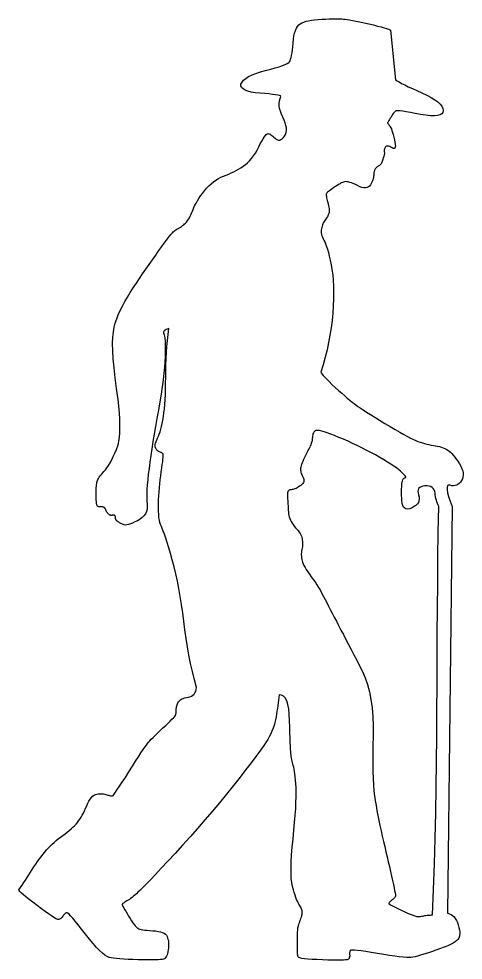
# Model space of a CAD drawing. Extents: x -1939 to 1679, y -719 to 928.
# Drawn here: x 909 to 1679, y -708 to 923 of the extents above; entities that cross this region are included whole.
import ezdxf

# ---------------------------------------------------------------- set-up
doc = ezdxf.new("R2010")
doc.units = 0
doc.header["$LTSCALE"] = 20
doc.layers.add('_____1', color=7, linetype='CONTINUOUS')

msp = doc.modelspace()

# ---------------------------------------------------------------- linework, layer by layer
at = {"layer": '_____1', "color": 0, "linetype": 'CONTINUOUS', "flags": 128}
for points in [[(908.9, -585.9), (911.7, -581.8), (914.5, -577.5), (917.3, -573.2), (920.2, -568.8), (923.1, -564.3), (926.1, -559.8), (929, -555.1), (932, -550.4), (935, -545.7), (938.1, -541.2), (941.2, -536.7), (944.3, -532.5), (947.4, -528.3), (950.6, -524.3), (953.8, -520.4), (957, -516.6), (957, -516.6), (960, -513.3), (963.2, -510), (966.5, -506.8), (969.9, -503.6), (973.5, -500.5), (977.2, -497.5), (981.1, -494.5), (985.1, -491.5), (989.1, -488.6), (992.8, -485.8), (996.3, -482.9), (999.6, -480.1), (1002.6, -477.4), (1005.4, -474.6), (1008, -471.9), (1010.3, -469.2), (1012.6, -466.3), (1014.7, -463.3), (1016.8, -460), (1018.9, -456.5), (1020.9, -452.7), (1022.8, -448.7), (1024.7, -444.5), (1026.6, -440), (1028.5, -435.7), (1030.4, -431.9), (1032.5, -428.6), (1034.6, -425.8), (1036.8, -423.6), (1039.2, -421.9), (1041.6, -420.7), (1044.1, -420), (1046.6, -419.7), (1049, -419.5), (1051.3, -419.4), (1053.6, -419.5), (1055.7, -419.7), (1057.7, -420), (1059.7, -420.4), (1061.5, -421), (1063.2, -421.6), (1064.8, -422), (1066.2, -422.4), (1067.5, -422.7), (1068.6, -422.9), (1069.6, -423), (1070.5, -423), (1071.2, -422.9), (1072.2, -422.1), (1073.9, -420), (1076.3, -416.7), (1079.5, -412.2), (1083.4, -406.3), (1088.1, -399.2), (1093.5, -390.9), (1099.6, -381.3), (1105.7, -371.5), (1111.3, -362.8), (1116.2, -355.2), (1120.5, -348.5), (1124.3, -342.9), (1127.4, -338.4), (1129.9, -334.9), (1131.7, -332.4), (1133.5, -330.2), (1135.8, -327.7), (1138.5, -324.9), (1141.6, -321.7), (1145.2, -318.1), (1149.2, -314.2), (1153.7, -309.9), (1158.6, -305.3), (1163.4, -300.8), (1167.7, -296.8), (1171.3, -293.3), (1174.3, -290.3), (1176.8, -287.8), (1178.6, -285.9), (1179.8, -284.4), (1180.4, -283.5), (1180.7, -282.8), (1180.9, -281.9), (1181.1, -280.9), (1181.3, -279.7), (1181.5, -278.5), (1181.6, -277), (1181.7, -275.4), (1181.7, -273.7), (1181.8, -271.9), (1182, -270.2), (1182.3, -268.5), (1182.7, -266.8), (1183.2, -265.1), (1183.8, -263.5), (1184.6, -261.9), (1185.5, -260.3), (1186.5, -258.8), (1187.9, -257.5), (1189.6, -256.2), (1191.5, -255.1), (1193.8, -254.2), (1196.3, -253.3), (1199.2, -252.6), (1202.3, -252), (1205.5, -251.3), (1208.2, -250.2), (1210.6, -248.7), (1212.6, -246.8), (1214.2, -244.6), (1215.5, -242), (1216.4, -238.9), (1216.9, -235.5), (1216.9, -235.5), (1213.3, -221.7), (1209.9, -207.7), (1206.7, -193.6), (1203.8, -179.3), (1201.2, -164.8), (1198.8, -150.2), (1196.7, -135.5), (1194.8, -120.6), (1192.9, -105.8), (1190.9, -91.5), (1188.7, -77.5), (1186.3, -64), (1183.7, -50.9), (1180.9, -38.3), (1177.9, -26), (1174.8, -14.2), (1171.7, -3.1), (1168.7, 6.9), (1166.1, 15.7), (1163.6, 23.5), (1161.4, 30.2), (1159.3, 35.8), (1157.5, 40.3), (1156, 43.7), (1154.6, 46.8), (1153.5, 50.4), (1152.5, 54.5), (1151.8, 59.2), (1151.3, 64.3), (1150.9, 70), (1150.8, 76.2), (1150.9, 82.9), (1151.1, 89.8), (1151.5, 96.8), (1151.9, 103.8), (1152.5, 110.7), (1153.1, 117.7), (1153.9, 124.6), (1154.8, 131.6), (1155.7, 138.5), (1156.7, 145.1), (1157.5, 150.9), (1158.2, 155.8), (1158.7, 160), (1159, 163.4), (1159.2, 165.9), (1159.3, 167.7), (1159.2, 168.7), (1158.9, 169.2), (1158.6, 169.7), (1158.1, 170.2), (1157.5, 170.7), (1156.8, 171.2), (1155.9, 171.6), (1155, 172), (1153.9, 172.3), (1152.7, 172.8), (1151.6, 173.3), (1150.6, 173.9), (1149.6, 174.7), (1148.7, 175.5), (1147.8, 176.5), (1146.9, 177.6), (1146.2, 178.8), (1145.5, 180.2), (1145.2, 181.8), (1145.2, 183.7), (1145.4, 185.8), (1146, 188.1), (1146.8, 190.7), (1148, 193.5), (1149.4, 196.5), (1151, 199.9), (1152.4, 203.6), (1153.8, 207.7), (1155.1, 212.2), (1156.3, 217.1), (1157.5, 222.3), (1158.5, 227.9), (1159.5, 233.9), (1160.4, 240.4), (1161.1, 247.5), (1161.8, 255.2), (1162.3, 263.4), (1162.8, 272.3), (1163.1, 281.7), (1163.3, 291.7), (1163.4, 302.3), (1163.6, 313.1), (1163.8, 323.8), (1164.3, 334.5), (1164.9, 345), (1165.6, 355.5), (1166.5, 365.8), (1167.6, 376.1), (1168.8, 386.3), (1168.8, 386.3), (1166.2, 385.5), (1164, 384.6), (1162.3, 383.6), (1161, 382.6), (1160.2, 381.5), (1159.8, 380.3), (1159.9, 379), (1160.3, 377.6), (1161, 375.8), (1161.5, 373), (1161.9, 369.4), (1162.3, 364.9), (1162.5, 359.5), (1162.5, 353.2), (1162.5, 346), (1162.4, 338), (1162, 329.1), (1161.4, 319.4), (1160.4, 309), (1159.1, 297.8), (1157.5, 285.8), (1155.6, 273), (1153.4, 259.5), (1150.8, 245.2), (1148.2, 230.8), (1145.8, 216.9), (1143.5, 203.5), (1141.4, 190.6), (1139.4, 178.3), (1137.6, 166.4), (1136, 155.1), (1134.5, 144.2), (1133.3, 134), (1132.2, 124.5), (1131.5, 115.7), (1130.9, 107.6), (1130.7, 100.2), (1130.6, 93.6), (1130.8, 87.7), (1131.2, 82.5), (1131.5, 77.8), (1131.1, 73.4), (1130, 69.4), (1128.2, 65.6), (1125.8, 62.1), (1122.8, 59), (1119, 56.2), (1114.6, 53.6), (1110.1, 51.5), (1106, 49.6), (1102.3, 48.2), (1099.1, 47.2), (1096.2, 46.5), (1093.7, 46.2), (1091.7, 46.3), (1090, 46.8), (1088.6, 47.4), (1087.3, 48.1), (1085.9, 48.8), (1084.7, 49.5), (1083.5, 50.2), (1082.3, 50.9), (1081.2, 51.7), (1080.2, 52.4), (1079.2, 53.1), (1078.4, 53.9), (1077.7, 54.6), (1077.2, 55.4), (1076.8, 56.1), (1076.5, 56.9), (1076.4, 57.6), (1076.4, 58.4), (1076.5, 59.1), (1076.5, 59.7), (1076.4, 60.4), (1076.3, 60.9), (1076.1, 61.4), (1075.8, 61.9), (1075.5, 62.3), (1075.1, 62.7), (1074.6, 63), (1074.1, 63.2), (1073.6, 63.3), (1073, 63.4), (1072.4, 63.4), (1071.8, 63.4), (1071.2, 63.3), (1070.5, 63.1), (1069.8, 62.9), (1069.1, 62.8), (1068.4, 62.9), (1067.7, 63), (1066.9, 63.3), (1066.2, 63.7), (1065.4, 64.2), (1064.6, 64.9), (1063.8, 65.6), (1063.1, 66.3), (1062.4, 67), (1061.8, 67.8), (1061.3, 68.6), (1060.8, 69.4), (1060.5, 70.3), (1060.1, 71.1), (1059.8, 72), (1059.5, 72.8), (1059.2, 73.5), (1058.8, 74.2), (1058.5, 74.8), (1058.1, 75.3), (1057.7, 75.8), (1057.4, 76.2), (1056.9, 76.5), (1056.4, 76.8), (1055.7, 77), (1054.9, 77.2), (1054, 77.4), (1053.1, 77.4), (1052, 77.5), (1050.7, 77.4), (1049.5, 77.4), (1048.5, 77.5), (1047.5, 77.8), (1046.6, 78.1), (1045.9, 78.5), (1045.3, 79), (1044.7, 79.7), (1044.3, 80.5), (1044, 81.5), (1043.7, 82.9), (1043.5, 84.7), (1043.3, 86.9), (1043.1, 89.5), (1043, 92.5), (1043, 96), (1042.9, 99.8), (1042.9, 103.7), (1043, 107.2), (1043.1, 110.4), (1043.3, 113.4), (1043.5, 116), (1043.8, 118.2), (1044.1, 120.2), (1044.5, 121.8), (1045.1, 123.4), (1045.9, 125.1), (1047, 127), (1048.4, 129.1), (1050, 131.3), (1051.9, 133.6), (1054, 136.2), (1056.5, 138.9), (1059.1, 141.9), (1061.7, 145.4), (1064.3, 149.5), (1067, 154), (1069.8, 159.1), (1072.6, 164.6), (1075.4, 170.7), (1078.2, 177.2), (1080.8, 184.9), (1082.6, 194.1), (1083.7, 204.8), (1084, 217.2), (1083.7, 231.2), (1082.7, 246.7), (1080.9, 263.8), (1078.4, 282.5), (1075.9, 301.3), (1073.9, 318.4), (1072.5, 334.1), (1071.7, 348.1), (1071.4, 360.6), (1071.8, 371.6), (1072.7, 381), (1074.1, 388.8), (1076.1, 395.9), (1078.5, 403.1), (1081.3, 410.5), (1084.6, 418), (1088.3, 425.5), (1092.4, 433.3), (1097, 441.1), (1102, 449), (1107.3, 457), (1112.6, 465.1), (1118, 473.1), (1123.5, 481.2), (1129, 489.3), (1134.6, 497.4), (1140.3, 505.5), (1146.1, 513.7), (1151.6, 521.4), (1156.6, 528.3), (1160.9, 534.3), (1164.7, 539.4), (1167.9, 543.7), (1170.5, 547.1), (1172.5, 549.6), (1173.9, 551.3), (1175.1, 552.5), (1176.5, 553.7), (1177.9, 555), (1179.5, 556.2), (1181.2, 557.4), (1183, 558.6), (1184.9, 559.8), (1187, 560.9), (1189, 562.1), (1191, 563.4), (1192.8, 564.7), (1194.6, 566.1), (1196.2, 567.6), (1197.8, 569.1), (1199.2, 570.7), (1200.5, 572.4), (1201.8, 574.2), (1203.1, 576.2), (1204.4, 578.4), (1205.7, 580.9), (1207, 583.5), (1208.3, 586.4), (1209.6, 589.5), (1210.9, 592.8), (1212.4, 596.3), (1214.1, 600), (1216.2, 603.8), (1218.5, 607.8), (1221.1, 611.9), (1224, 616.1), (1227.2, 620.6), (1230.7, 625.1), (1234.4, 629.6), (1238.2, 633.7), (1242.2, 637.4), (1246.2, 640.7), (1250.4, 643.7), (1254.7, 646.3), (1259.1, 648.5), (1263.6, 650.4), (1268.1, 652.1), (1272.6, 653.9), (1277, 655.9), (1281.3, 658), (1285.5, 660.2), (1289.6, 662.5), (1293.7, 665), (1297.7, 667.6), (1301.5, 670.4), (1305.2, 673.6), (1308.8, 677.2), (1312.3, 681.2), (1315.6, 685.6), (1318.8, 690.3), (1321.8, 695.5), (1324.7, 701), (1327.4, 706.4), (1329.9, 711), (1332.2, 715), (1334.3, 718.2), (1336.1, 720.8), (1337.8, 722.6), (1339.2, 723.7), (1340.4, 724.1), (1341.6, 724), (1342.9, 723.7), (1344.3, 723.1), (1345.8, 722.2), (1347.5, 721.1), (1349.2, 719.7), (1351.1, 718), (1353.1, 716.1), (1355.1, 714.4), (1357.2, 713.2), (1359.2, 712.8), (1361.2, 712.9), (1363.2, 713.7), (1365.2, 715), (1367.3, 717.1), (1369.2, 719.7), (1371, 722.8), (1372.1, 726.2), (1372.6, 729.9), (1372.5, 733.9), (1371.9, 738.1), (1370.6, 742.7), (1368.8, 747.5), (1366.4, 752.7), (1364, 757.8), (1362.1, 762.8), (1360.9, 767.6), (1360.2, 772.2), (1360.1, 776.6), (1360.5, 780.8), (1361.6, 784.8), (1363.2, 788.6), (1363.2, 788.6), (1362.4, 789.4), (1360.5, 790.1), (1357.5, 790.8), (1353.5, 791.5), (1348.4, 792.1), (1342.3, 792.8), (1335, 793.4), (1326.7, 794.1), (1318.5, 794.9), (1311.5, 796), (1305.6, 797.5), (1300.9, 799.3), (1297.4, 801.4), (1295, 803.9), (1293.9, 806.7), (1293.9, 809.8), (1293.9, 809.8), (1295.7, 813.3), (1298.5, 816.6), (1302.3, 819.8), (1307.1, 822.9), (1313, 825.7), (1319.8, 828.5), (1327.7, 831), (1336.6, 833.4), (1345.5, 835.7), (1353.3, 837.9), (1360.1, 839.9), (1365.8, 841.9), (1370.5, 843.7), (1374.1, 845.4), (1376.7, 847.1), (1378.2, 848.6), (1379.1, 850.3), (1380, 852.8), (1380.9, 855.8), (1381.6, 859.6), (1382.4, 864), (1383, 869), (1383.6, 874.7), (1384.2, 881.1), (1384.8, 887.5), (1385.7, 893.2), (1386.8, 898.3), (1388.3, 902.8), (1389.9, 906.7), (1391.8, 909.9), (1394, 912.5), (1396.5, 914.4), (1399.3, 916), (1402.7, 917.4), (1406.6, 918.6), (1411, 919.7), (1416, 920.5), (1421.5, 921.3), (1427.6, 921.8), (1434.2, 922.2), (1440.8, 922.5), (1446.9, 922.7), (1452.3, 922.8), (1457.2, 922.9), (1461.6, 922.9), (1465.4, 922.9), (1468.7, 922.8), (1471.3, 922.6), (1474.1, 922.3), (1477.7, 921.8), (1482, 921.1), (1487.2, 920.1), (1493, 919), (1499.7, 917.6), (1507.1, 916), (1515.3, 914.1), (1523.4, 912.3), (1530.6, 910.5), (1536.7, 909), (1541.9, 907.5), (1546.1, 906.2), (1549.3, 905.1), (1551.6, 904), (1552.8, 903.2), (1552.8, 903.2), (1561.5, 817.5), (1564.3, 815.7), (1567.9, 813.6), (1572.3, 811.1), (1577.7, 808.4), (1583.8, 805.4), (1590.9, 802.1), (1598.8, 798.5), (1607.5, 794.6), (1616.1, 790.6), (1623.6, 786.6), (1629.9, 782.7), (1635, 778.9), (1639.1, 775.1), (1642, 771.4), (1643.7, 767.7), (1644.3, 764.1), (1643.7, 760.9), (1641.9, 758.4), (1638.8, 756.5), (1634.5, 755.3), (1629, 754.8), (1622.2, 755), (1614.2, 755.9), (1604.9, 757.4), (1595.6, 759.1), (1587.4, 760.6), (1580.4, 761.8), (1574.5, 762.7), (1569.8, 763.3), (1566.2, 763.7), (1563.8, 763.8), (1562.5, 763.6), (1561.8, 763.1), (1560.9, 762.4), (1560, 761.4), (1559, 760.2), (1557.8, 758.7), (1556.6, 757), (1555.3, 755), (1553.9, 752.8), (1552.5, 750.6), (1551.3, 748.6), (1550.3, 746.9), (1549.5, 745.5), (1548.9, 744.4), (1548.4, 743.5), (1548.1, 742.9), (1548, 742.6), (1548.1, 742.4), (1548.2, 742), (1548.5, 741.6), (1548.9, 741), (1549.4, 740.3), (1550, 739.5), (1550.8, 738.5), (1551.6, 737.5), (1552.5, 736.1), (1553.5, 734.3), (1554.5, 732.1), (1555.5, 729.3), (1556.5, 726.1), (1557.6, 722.4), (1558.7, 718.2), (1559.9, 713.6), (1560.8, 709.1), (1561.3, 705.4), (1561.5, 702.5), (1561.1, 700.4), (1560.4, 699), (1559.3, 698.4), (1557.7, 698.5), (1555.7, 699.5), (1553.6, 700.7), (1551.7, 701.6), (1549.9, 702.2), (1548.4, 702.5), (1547.1, 702.6), (1545.9, 702.3), (1545, 701.8), (1544.2, 701), (1543.6, 700), (1543.1, 699), (1542.7, 698), (1542.4, 697), (1542.2, 695.9), (1542.1, 694.9), (1542.1, 693.8), (1542.2, 692.7), (1542.4, 691.6), (1542.5, 690.6), (1542.5, 689.5), (1542.5, 688.6), (1542.3, 687.7), (1542.2, 686.8), (1541.9, 686), (1541.6, 685.2), (1541.3, 684.4), (1541, 683.7), (1540.7, 682.9), (1540.4, 682.1), (1540.2, 681.3), (1539.9, 680.5), (1539.7, 679.7), (1539.5, 678.8), (1539.3, 678), (1539, 677.2), (1538.8, 676.4), (1538.5, 675.7), (1538.2, 674.9), (1537.9, 674.2), (1537.6, 673.4), (1537.3, 672.7), (1536.9, 672), (1536.5, 671.3), (1535.9, 670.7), (1535.3, 670), (1534.6, 669.4), (1533.8, 668.8), (1532.9, 668.2), (1531.9, 667.6), (1530.9, 667.1), (1530, 666.4), (1529.1, 665.8), (1528.4, 665), (1527.7, 664.3), (1527, 663.5), (1526.5, 662.6), (1526, 661.7), (1525.5, 660.7), (1525.1, 659.7), (1524.8, 658.5), (1524.5, 657.3), (1524.3, 656), (1524.1, 654.6), (1524, 653.1), (1523.9, 651.5), (1523.8, 649.8), (1523.5, 648), (1523, 646.2), (1522.4, 644.2), (1521.6, 642.1), (1520.6, 640), (1519.4, 637.7), (1518.1, 635.4), (1516.5, 633.3), (1514.6, 631.7), (1512.3, 630.7), (1509.7, 630.3), (1506.8, 630.4), (1503.6, 631), (1500, 632.2), (1496.1, 634), (1492.2, 635.9), (1488.6, 637.5), (1485.3, 638.8), (1482.3, 639.7), (1479.7, 640.4), (1477.3, 640.8), (1475.2, 640.9), (1473.4, 640.7), (1471.7, 640.2), (1469.8, 639.5), (1467.8, 638.6), (1465.5, 637.4), (1463.1, 636.1), (1460.5, 634.5), (1457.7, 632.7), (1454.8, 630.7), (1451.9, 628.7), (1449.4, 626.9), (1447.2, 625.2), (1445.4, 623.8), (1443.9, 622.5), (1442.8, 621.5), (1442.1, 620.6), (1441.7, 619.9), (1441.6, 619.2), (1441.5, 618.1), (1441.7, 616.8), (1441.9, 615.1), (1442.3, 613), (1442.8, 610.7), (1443.4, 608), (1444.2, 605), (1445, 602), (1445.6, 599.2), (1446.1, 596.7), (1446.5, 594.3), (1446.7, 592.2), (1446.8, 590.3), (1446.7, 588.7), (1446.5, 587.3), (1446.2, 586), (1445.8, 584.6), (1445.2, 583.2), (1444.5, 581.7), (1443.6, 580.2), (1442.6, 578.7), (1441.5, 577.1), (1440.3, 575.4), (1439.1, 573.7), (1437.9, 571.9), (1436.9, 570), (1435.9, 568), (1435.1, 566), (1434.4, 563.8), (1433.8, 561.6), (1433.3, 559.2), (1433, 556.8), (1432.9, 554.4), (1433, 552), (1433.4, 549.5), (1434.1, 547.1), (1435, 544.6), (1436.1, 542), (1437.5, 539.5), (1439, 536.6), (1440.5, 533), (1442.1, 528.7), (1443.7, 523.8), (1445.3, 518.1), (1446.9, 511.7), (1448.5, 504.7), (1450.1, 496.9), (1451.6, 488.6), (1452.8, 479.6), (1453.6, 470), (1454.1, 459.9), (1454.3, 449.1), (1454.1, 437.8), (1453.6, 425.9), (1452.8, 413.4), (1451.7, 400.6), (1450.1, 387.8), (1448.1, 375), (1445.8, 362.2), (1443.1, 349.5), (1439.9, 336.7), (1436.4, 323.9), (1432.5, 311.2), (1432.5, 311.2), (1433, 309.8), (1434.3, 307.8), (1436.3, 305.2), (1439, 302.2), (1442.5, 298.6), (1446.7, 294.5), (1451.6, 289.8), (1457.2, 284.6), (1463.1, 279.3), (1468.5, 274.5), (1473.6, 270), (1478.2, 266), (1482.5, 262.4), (1486.4, 259.2), (1489.9, 256.5), (1493, 254.1), (1496.4, 251.7), (1500.6, 248.9), (1505.6, 245.6), (1511.5, 241.8), (1518.2, 237.6), (1525.7, 232.9), (1534.1, 227.8), (1543.3, 222.2), (1552.5, 216.6), (1561.1, 211.6), (1568.9, 207.1), (1575.9, 203.1), (1582.2, 199.7), (1587.8, 196.8), (1592.7, 194.4), (1596.8, 192.6), (1600.6, 191.1), (1604.4, 189.7), (1608.2, 188.5), (1612, 187.3), (1615.8, 186.3), (1619.6, 185.5), (1623.4, 184.7), (1627.3, 184.1), (1631, 183.5), (1634.6, 182.8), (1638, 182), (1641.2, 181), (1644.2, 179.9), (1647, 178.7), (1649.7, 177.4), (1652.1, 176), (1654.5, 174.3), (1656.9, 172.3), (1659.4, 169.9), (1661.9, 167.1), (1664.5, 163.9), (1667.1, 160.4), (1669.8, 156.5), (1672.5, 152.2), (1674.9, 147.9), (1676.8, 143.7), (1678.1, 139.8), (1678.8, 136), (1679, 132.5), (1678.6, 129.1), (1677.6, 125.9), (1676.1, 123), (1674.2, 120.4), (1672.1, 118.2), (1669.9, 116.5), (1667.5, 115.3), (1665, 114.5), (1662.3, 114.2), (1659.4, 114.3), (1656.4, 115), (1653.7, 115.1), (1651.9, 113.9), (1651, 111.4), (1651, 107.5), (1651.8, 102.2), (1653.6, 95.6), (1656.2, 87.6), (1659.7, 78.3), (1659.7, 78.3), (1652, -626.3), (1655.1, -627.2), (1658, -628.5), (1660.7, -630.3), (1663.1, -632.6), (1665.3, -635.4), (1667.3, -638.6), (1669, -642.4), (1670.5, -646.6), (1671.7, -650.8), (1672.5, -654.8), (1673, -658.4), (1673.1, -661.7), (1672.8, -664.7), (1672.2, -667.4), (1671.2, -669.7), (1669.8, -671.7), (1667.9, -673.6), (1665.1, -675.7), (1661.6, -677.8), (1657.2, -680.1), (1652.1, -682.5), (1646.1, -685), (1639.4, -687.6), (1631.8, -690.3), (1624.2, -693), (1617.2, -695.3), (1610.8, -697.3), (1605.1, -699), (1600, -700.4), (1595.5, -701.5), (1591.6, -702.2), (1588.4, -702.7), (1585, -702.8), (1580.5, -702.7), (1574.9, -702.2), (1568.2, -701.5), (1560.4, -700.5), (1551.5, -699.3), (1541.6, -697.7), (1530.6, -695.9), (1519.7, -694.1), (1510.3, -692.6), (1502.2, -691.5), (1495.6, -690.6), (1490.4, -690.1), (1486.6, -690), (1484.1, -690.1), (1483.1, -690.6), (1482.9, -691.3), (1482.6, -692), (1482.5, -692.9), (1482.3, -693.9), (1482.2, -695), (1482.2, -696.2), (1482.2, -697.5), (1482.3, -698.9), (1482.3, -700.3), (1482.2, -701.6), (1482, -702.7), (1481.6, -703.7), (1481.2, -704.6), (1480.6, -705.4), (1479.9, -706), (1479.1, -706.5), (1477.7, -706.9), (1475.1, -707.2), (1471.3, -707.4), (1466.4, -707.5), (1460.3, -707.5), (1453, -707.4), (1444.6, -707.3), (1435, -707), (1425.4, -706.6), (1417.1, -706.2), (1410, -705.6), (1404.1, -705), (1399.5, -704.4), (1396.1, -703.6), (1393.9, -702.8), (1392.9, -701.8), (1392.6, -700.6), (1392.3, -699), (1392.1, -696.9), (1391.9, -694.3), (1391.8, -691.2), (1391.7, -687.7), (1391.7, -683.7), (1391.7, -679.2), (1391.7, -674.7), (1391.8, -670.7), (1391.9, -667), (1391.9, -663.7), (1392, -660.9), (1392.1, -658.4), (1392.2, -656.4), (1392.3, -654.7), (1392.4, -653.2), (1392.7, -651.6), (1393.1, -649.7), (1393.6, -647.8), (1394.2, -645.7), (1394.9, -643.5), (1395.8, -641.1), (1396.7, -638.5), (1397.6, -636), (1398.4, -633.7), (1399.1, -631.5), (1399.6, -629.4), (1399.9, -627.6), (1400.1, -625.9), (1400.2, -624.4), (1400.1, -623), (1399.9, -621.7), (1399.5, -620.3), (1399, -618.9), (1398.3, -617.3), (1397.5, -615.7), (1396.6, -614), (1395.5, -612.2), (1394.3, -610.3), (1393, -608.2), (1391.7, -605.6), (1390.3, -602.5), (1388.9, -599), (1387.6, -594.9), (1386.2, -590.4), (1384.7, -585.5), (1383.3, -580), (1382, -573.8), (1381.1, -566.3), (1380.7, -557.7), (1380.6, -548), (1380.9, -537), (1381.6, -524.9), (1382.6, -511.6), (1384.1, -497.2), (1385.6, -482.6), (1386.9, -469.1), (1387.9, -456.5), (1388.7, -445), (1389.2, -434.4), (1389.5, -424.9), (1389.5, -416.3), (1389.3, -408.7), (1388.9, -402), (1388.4, -395.7), (1387.9, -390.1), (1387.3, -385), (1386.7, -380.5), (1386, -376.5), (1385.3, -373.1), (1384.6, -370.3), (1383.8, -367.7), (1383.1, -365.2), (1382.5, -362.6), (1381.9, -360), (1381.4, -357.5), (1381, -354.9), (1380.7, -352.3), (1380.4, -349.7), (1380.2, -346.5), (1379.9, -342.3), (1379.7, -336.8), (1379.4, -330.3), (1379.1, -322.6), (1378.8, -313.7), (1378.5, -303.7), (1378.2, -292.6), (1377.6, -281.7), (1376.6, -272.3), (1375.1, -264.5), (1373.1, -258.1), (1370.6, -253.3), (1367.7, -250), (1364.2, -248.3), (1360.3, -248), (1360.3, -248), (1359.7, -252.7), (1359.1, -257.3), (1358.4, -262), (1357.8, -266.8), (1357.1, -271.5), (1356.3, -276.4), (1355.6, -281.2), (1354.8, -286.2), (1353.9, -291.1), (1352.7, -296), (1351.2, -300.9), (1349.5, -305.8), (1347.6, -310.7), (1345.4, -315.6), (1342.9, -320.5), (1340.2, -325.3), (1336.8, -330.8), (1332.2, -337.6), (1326.5, -345.6), (1319.6, -355), (1311.6, -365.6), (1302.5, -377.5), (1292.2, -390.6), (1280.8, -405.1), (1268.7, -420.1), (1256.5, -435.1), (1244.1, -449.9), (1231.5, -464.7), (1218.8, -479.3), (1205.9, -493.9), (1192.8, -508.3), (1179.6, -522.7), (1166.9, -536.3), (1155.6, -548.4), (1145.6, -559), (1136.9, -568.2), (1129.6, -575.8), (1123.5, -582.1), (1118.8, -586.8), (1115.4, -590), (1112.7, -592.5), (1110.1, -594.7), (1107.5, -596.8), (1105.1, -598.8), (1102.7, -600.6), (1100.5, -602.2), (1098.3, -603.6), (1096.2, -604.9), (1094.3, -606.1), (1092.7, -607.1), (1091.2, -608.1), (1090.1, -608.9), (1089.2, -609.6), (1088.5, -610.3), (1088.1, -610.8), (1087.9, -611.2), (1088, -611.8), (1088.5, -613), (1089.4, -614.7), (1090.6, -616.9), (1092.2, -619.6), (1094.1, -622.9), (1096.4, -626.7), (1099.1, -631.1), (1101.8, -635.4), (1104.4, -639.3), (1106.7, -642.7), (1108.8, -645.6), (1110.7, -648), (1112.4, -649.9), (1113.9, -651.4), (1115.1, -652.3), (1116.6, -653), (1118.5, -653.7), (1120.9, -654.3), (1123.9, -654.8), (1127.4, -655.3), (1131.3, -655.8), (1135.8, -656.2), (1140.9, -656.5), (1145.9, -657), (1150.3, -657.7), (1154.2, -658.6), (1157.6, -659.7), (1160.5, -661), (1162.8, -662.6), (1164.6, -664.4), (1165.8, -666.5), (1166.7, -668.7), (1167.4, -671.1), (1168, -673.7), (1168.3, -676.5), (1168.5, -679.5), (1168.5, -682.6), (1168.3, -685.9), (1167.9, -689.5), (1167.4, -692.9), (1166.7, -695.9), (1165.9, -698.5), (1165, -700.7), (1163.8, -702.6), (1162.6, -704.1), (1161.2, -705.1), (1159.6, -705.8), (1157.5, -706.2), (1154.4, -706.6), (1150.4, -706.9), (1145.4, -707), (1139.4, -707.1), (1132.4, -707.1), (1124.5, -707), (1115.6, -706.9), (1106.5, -706.6), (1098.3, -706.3), (1090.9, -705.9), (1084.2, -705.4), (1078.3, -704.8), (1073.2, -704.2), (1068.9, -703.5), (1065.4, -702.7), (1062, -701.3), (1058.1, -698.9), (1053.7, -695.4), (1048.8, -690.9), (1043.5, -685.4), (1037.6, -678.8), (1031.3, -671.1), (1024.4, -662.4), (1017.7, -653.7), (1011.8, -646.2), (1006.7, -639.8), (1002.3, -634.6), (998.7, -630.6), (995.9, -627.7), (993.9, -626), (992.6, -625.4), (991.8, -625.5), (990.9, -625.8), (989.9, -626.2), (989, -626.9), (988, -627.7), (987, -628.8), (986, -630), (984.9, -631.4), (983.8, -632.8), (982.8, -634.1), (981.7, -635.1), (980.6, -635.9), (979.6, -636.5), (978.5, -636.9), (977.4, -637.1), (976.4, -637), (974.9, -636.6), (972.6, -635.4), (969.4, -633.4), (965.3, -630.8), (960.4, -627.4), (954.7, -623.3), (948, -618.4), (940.6, -612.8), (933.2, -607.2), (926.7, -602.3), (921.3, -597.9), (916.8, -594.2), (913.4, -591.2), (910.9, -588.8), (909.4, -587), (908.9, -585.9), (908.9, -585.9)], [(1375.2, 104.4), (1375, 103.5), (1374.8, 102.2), (1374.7, 100.3), (1374.7, 97.9), (1374.7, 95), (1374.8, 91.7), (1375, 87.8), (1375.2, 83.5), (1375.4, 79.1), (1375.7, 75.3), (1375.9, 72), (1376.1, 69.1), (1376.2, 66.8), (1376.4, 65), (1376.6, 63.7), (1376.7, 62.9), (1376.7, 62.9), (1377.4, 60.2), (1378.3, 57.5), (1379.5, 54.8), (1380.9, 52.1), (1382.5, 49.5), (1384.3, 46.8), (1386.3, 44.2), (1388.6, 41.5), (1390.9, 38.9), (1392.9, 36.4), (1394.7, 33.8), (1396.2, 31.4), (1397.5, 29), (1398.5, 26.6), (1399.3, 24.3), (1399.9, 22), (1400.2, 19.8), (1400.5, 17.5), (1400.6, 15.2), (1400.6, 12.9), (1400.5, 10.6), (1400.3, 8.3), (1399.9, 5.9), (1399.4, 3.5), (1398.9, 1.1), (1398.6, -1.3), (1398.4, -3.7), (1398.4, -6.1), (1398.5, -8.5), (1398.7, -10.9), (1399.1, -13.3), (1399.7, -15.7), (1400.5, -18.2), (1401.6, -21), (1403.1, -24.1), (1404.9, -27.4), (1407.1, -31), (1409.6, -34.8), (1412.5, -38.9), (1415.7, -43.3), (1419, -47.9), (1422.3, -52.5), (1425.4, -57.3), (1428.5, -62.2), (1431.5, -67.2), (1434.3, -72.3), (1437.1, -77.4), (1439.8, -82.7), (1442.6, -88.3), (1445.5, -94.1), (1448.6, -100.2), (1452, -106.7), (1455.5, -113.4), (1459.2, -120.5), (1463.1, -127.9), (1467.2, -135.7), (1471.5, -143.7), (1475.8, -152), (1480.3, -160.6), (1484.9, -169.4), (1489.6, -178.6), (1494.4, -188), (1499.3, -197.7), (1504.3, -207.8), (1509, -218.4), (1513.1, -229.9), (1516.4, -242.5), (1519.1, -255.9), (1521, -270.3), (1522.3, -285.7), (1522.9, -302), (1522.8, -319.2), (1522.4, -336.3), (1522.2, -352.2), (1522.3, -367), (1522.5, -380.5), (1522.9, -392.9), (1523.6, -404.1), (1524.4, -414.1), (1525.4, -422.9), (1526.6, -431.2), (1527.9, -439.6), (1529.4, -448.1), (1531, -456.8), (1532.7, -465.6), (1534.6, -474.5), (1536.6, -483.5), (1538.7, -492.6), (1540.8, -501.8), (1543, -510.8), (1545, -519.7), (1547.1, -528.4), (1549.1, -537), (1551, -545.5), (1552.9, -553.9), (1554.8, -562.1), (1556.5, -569.7), (1558, -576.5), (1559.2, -582.2), (1560.2, -587), (1560.9, -590.9), (1561.4, -593.8), (1561.7, -595.7), (1561.7, -596.7), (1561.5, -597.3), (1561.1, -597.9), (1560.6, -598.6), (1559.9, -599.4), (1559.1, -600.3), (1558, -601.3), (1556.9, -602.3), (1555.5, -603.5), (1554.2, -604.6), (1553.1, -605.6), (1552.1, -606.6), (1551.3, -607.4), (1550.7, -608.1), (1550.3, -608.7), (1550.1, -609.2), (1550, -609.6), (1550.4, -610), (1551.4, -610.8), (1553.1, -611.8), (1555.5, -613), (1558.6, -614.6), (1562.3, -616.4), (1566.7, -618.5), (1571.7, -620.9), (1576.9, -623.2), (1581.5, -625.3), (1585.6, -627.1), (1589.1, -628.5), (1592.2, -629.7), (1594.7, -630.6), (1596.7, -631.3), (1598.1, -631.6), (1599.4, -631.7), (1600.7, -631.8), (1602.1, -631.8), (1603.7, -631.8), (1605.3, -631.6), (1607, -631.4), (1608.7, -631.1), (1610.6, -630.8), (1612.6, -630.4), (1614.5, -630.1), (1616.4, -629.8), (1618.3, -629.6), (1620.2, -629.4), (1622.2, -629.3), (1624.1, -629.2), (1626, -629.2), (1626, -629.2), (1627.7, -585.1), (1629.2, -540.9), (1630.5, -496.7), (1631.5, -452.5), (1632.4, -408.3), (1633, -364.1), (1633.3, -319.8), (1633.5, -275.6), (1633.6, -231.3), (1633.8, -187.1), (1634, -142.9), (1634.4, -98.6), (1634.8, -54.4), (1635.3, -10.2), (1635.9, 34), (1636.6, 78.3), (1636.6, 78.3), (1635.4, 80.8), (1634.3, 83.5), (1633.3, 86.3), (1632.5, 89.1), (1631.7, 92.1), (1631.1, 95.2), (1630.6, 98.3), (1630.2, 101.6), (1629.6, 104.7), (1628.6, 107.4), (1627.1, 109.6), (1625.2, 111.4), (1622.7, 112.7), (1619.9, 113.5), (1616.5, 113.9), (1612.7, 113.9), (1609, 113.4), (1605.9, 112.5), (1603.6, 111.2), (1601.8, 109.4), (1600.8, 107.3), (1600.4, 104.7), (1600.7, 101.7), (1601.6, 98.2), (1602.5, 94.7), (1602.8, 91.4), (1602.4, 88.3), (1601.3, 85.4), (1599.6, 82.7), (1597.2, 80.2), (1594.1, 78), (1590.4, 75.9), (1586.5, 74.4), (1583.2, 73.8), (1580.3, 74), (1577.8, 75.1), (1575.8, 77), (1574.3, 79.8), (1573.3, 83.4), (1572.7, 87.9), (1572.5, 92.7), (1572.3, 97.1), (1572.1, 101.3), (1572.1, 105.2), (1572.2, 108.8), (1572.4, 112.1), (1572.6, 115.1), (1572.9, 117.9), (1573.4, 120.3), (1573.9, 122.4), (1574.4, 124.2), (1575.1, 125.6), (1575.8, 126.8), (1576.7, 127.6), (1577.6, 128.1), (1578.6, 128.3), (1579.4, 128.5), (1579.6, 129), (1579.4, 129.9), (1578.6, 131.1), (1577.4, 132.6), (1575.6, 134.5), (1573.3, 136.7), (1570.6, 139.2), (1567.2, 142), (1563.3, 145), (1558.7, 148.2), (1553.6, 151.7), (1547.8, 155.3), (1541.4, 159.2), (1534.5, 163.2), (1526.9, 167.5), (1519, 171.8), (1511.1, 176), (1503.2, 180), (1495.3, 183.9), (1487.4, 187.6), (1479.5, 191.2), (1471.6, 194.6), (1463.7, 197.9), (1456.2, 201), (1449.4, 203.6), (1443.5, 205.7), (1438.3, 207.5), (1433.9, 208.8), (1430.2, 209.6), (1427.4, 210.1), (1425.3, 210.1), (1423.8, 209.7), (1422.4, 209.2), (1421.2, 208.3), (1420.2, 207.2), (1419.3, 205.8), (1418.7, 204.2), (1418.2, 202.4), (1418, 200.2), (1417.8, 198), (1417.5, 196), (1417.3, 194), (1417, 192.2), (1416.6, 190.6), (1416.2, 189), (1415.8, 187.6), (1415.3, 186.3), (1414.7, 185), (1414, 183.3), (1413, 181.3), (1411.9, 178.9), (1410.6, 176.3), (1409.2, 173.4), (1407.5, 170.1), (1405.7, 166.5), (1403.9, 162.9), (1402.3, 159.5), (1401, 156.4), (1399.8, 153.6), (1398.9, 151), (1398.1, 148.6), (1397.6, 146.5), (1397.2, 144.7), (1397.1, 143), (1397.2, 141.2), (1397.4, 139.4), (1397.8, 137.5), (1398.4, 135.6), (1399.2, 133.7), (1400.2, 131.7), (1401.3, 129.6), (1402.3, 127.6), (1402.9, 125.6), (1403.1, 123.7), (1402.8, 121.8), (1402.1, 120), (1401, 118.2), (1399.5, 116.5), (1397.5, 114.8), (1395.3, 113.2), (1393.2, 111.9), (1391.2, 110.7), (1389.3, 109.7), (1387.5, 108.9), (1385.7, 108.3), (1384, 107.8), (1382.5, 107.6), (1381, 107.4), (1379.7, 107.2), (1378.5, 106.9), (1377.5, 106.5), (1376.7, 106.1), (1376, 105.6), (1375.5, 105), (1375.2, 104.4), (1375.2, 104.4)]]:
    msp.add_lwpolyline(points, close=True, dxfattribs=at)

doc.saveas('drawing.dxf')
